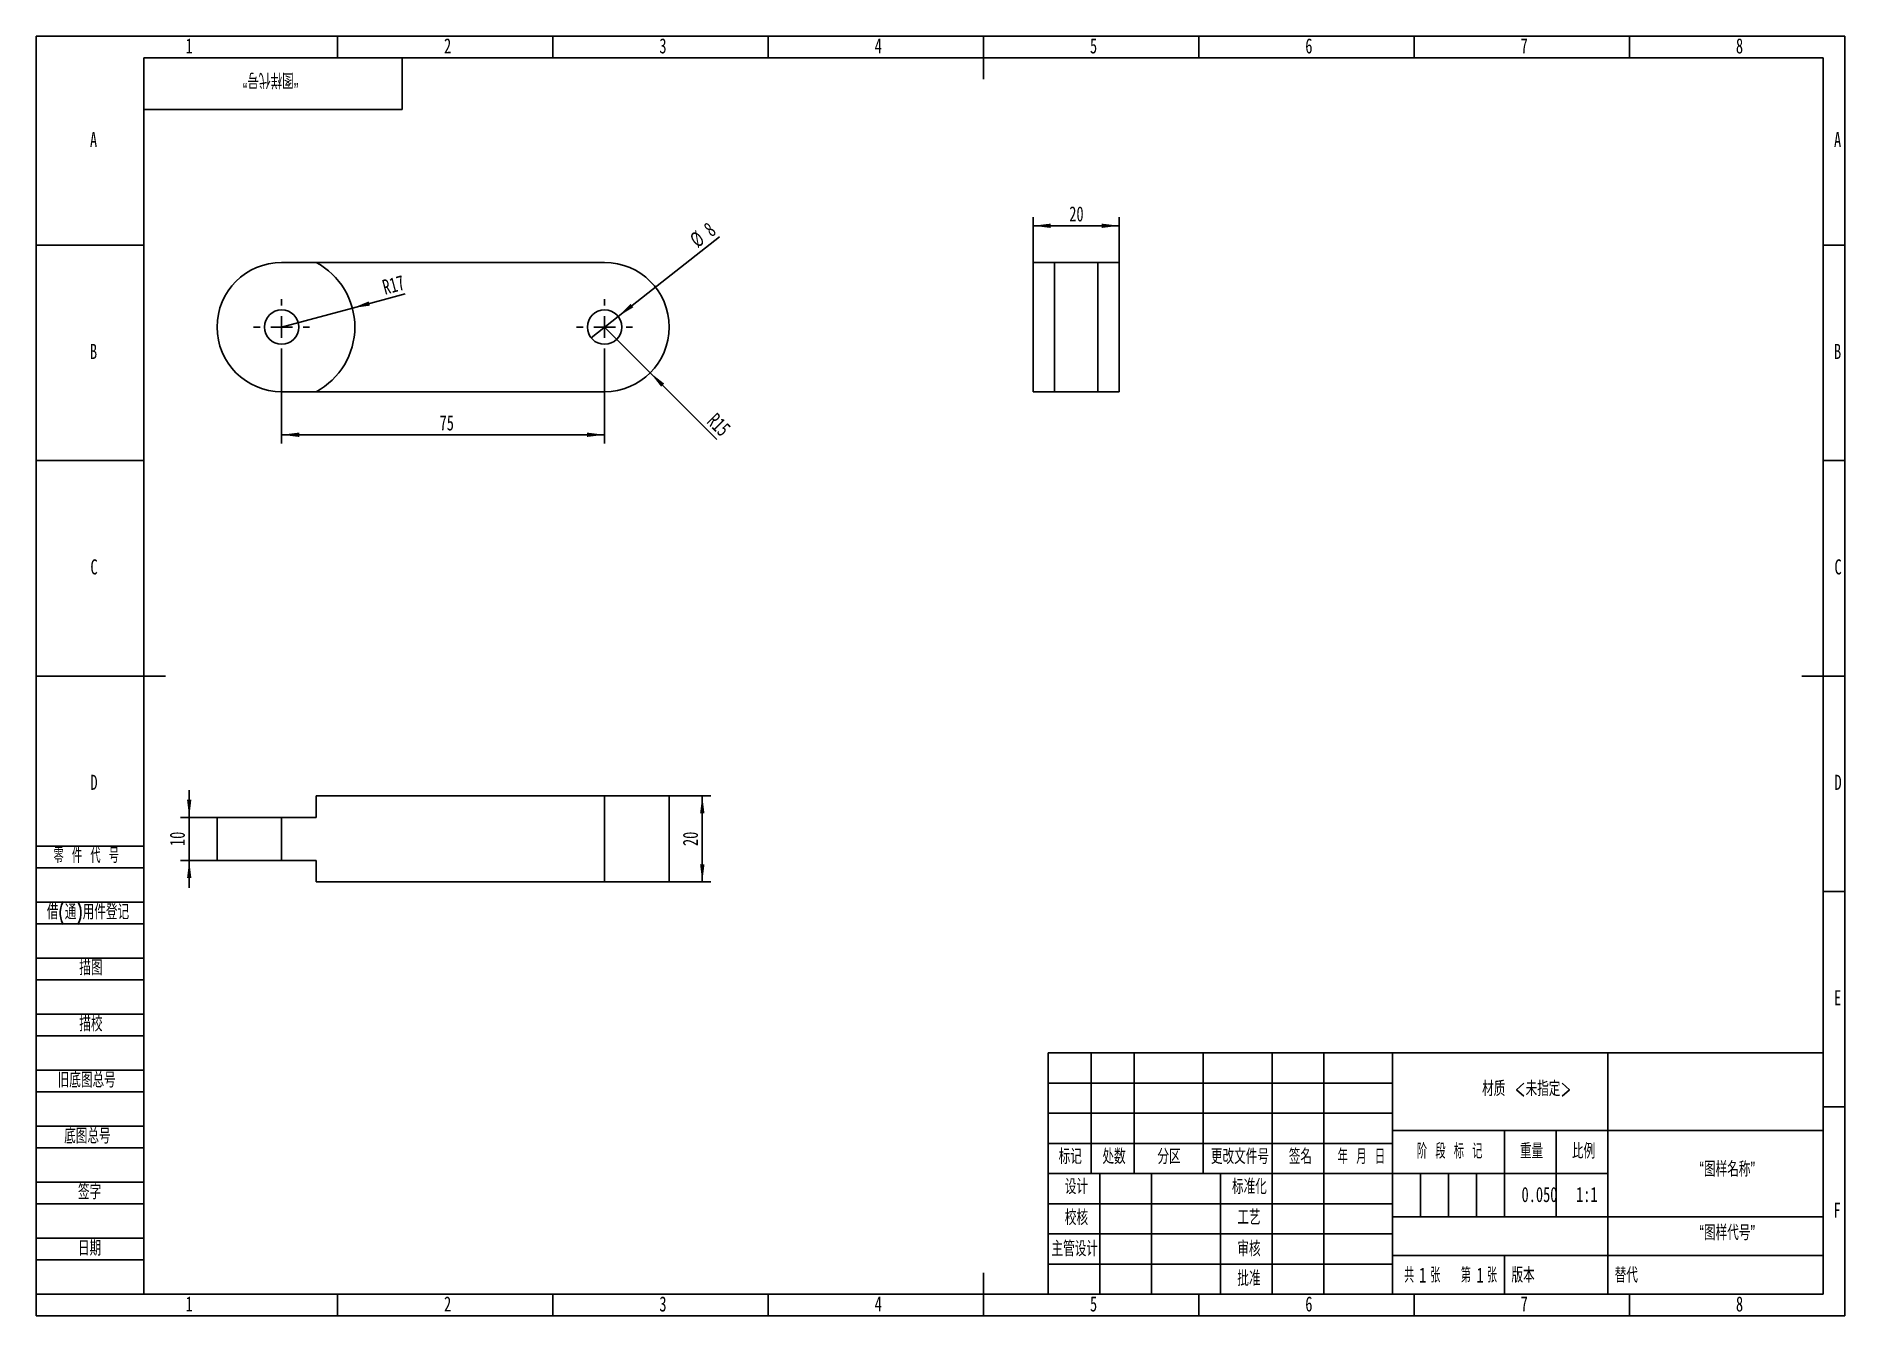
# Model space of a CAD drawing. Header units: millimetres. Extents: x 0 to 420, y 0 to 297.
import ezdxf

# ---------------------------------------------------------------- set-up
doc = ezdxf.new("R2010")
doc.units = ezdxf.units.MM
for name, color, linetype in [('10', 7, 'Continuous'), ('5', 7, 'Continuous'), ('9', 7, 'Continuous'), ('SLD-0', 7, 'Continuous')]:
    doc.layers.add(name, color=color, linetype=linetype)
doc.styles.add('SLDTEXTSTYLE0', font='TXT', dxfattribs={"width": 0.7, "bigfont": 'bigfont'})
doc.styles.add('SLDTEXTSTYLE1', font='TXT', dxfattribs={"width": 0.62, "bigfont": 'bigfont'})
doc.styles.add('SLDTEXTSTYLE2', font='TXT', dxfattribs={"width": 0.614286, "bigfont": 'bigfont'})
doc.styles.add('SLDTEXTSTYLE3', font='TXT', dxfattribs={"width": 0.6, "bigfont": 'bigfont'})
doc.styles.add('SLDTEXTSTYLE4', font='TXT', dxfattribs={"width": 0.7})
doc.dimstyles.new('SLDDIMSTYLE0', dxfattribs={"dimtxt": 3.5, "dimasz": 4.08, "dimexe": 0, "dimexo": 0.0625, "dimgap": 0.875, "dimtad": 1, "dimrnd": 1e-09, "dimzin": 12, "dimdsep": 46, "dimtxsty": 'SLDTEXTSTYLE4', "dimsah": 1, "dimcen": 0.09, "dimadec": 0, "dimazin": 3, "dimtfac": 1, "dimtofl": 0, "dimtmove": 0, "dimatfit": 3, "dimfxl": 0, "dimfrac": 2, "dimtolj": 1, "dimtzin": 12, "dimarcsym": 0})
doc.dimstyles.new('SLDDIMSTYLE1', dxfattribs={"dimtxt": 3.5, "dimasz": 4.08, "dimexe": 0, "dimexo": 0.0625, "dimgap": 0.875, "dimtad": 1, "dimrnd": 1e-09, "dimzin": 12, "dimdsep": 46, "dimtxsty": 'SLDTEXTSTYLE4', "dimblk1": 'NONE', "dimsah": 1, "dimcen": 0, "dimadec": 0, "dimazin": 3, "dimtfac": 1, "dimtmove": 0, "dimatfit": 3, "dimldrblk": 'NONE', "dimfxl": 0, "dimfrac": 2, "dimtolj": 1, "dimtzin": 12, "dimarcsym": 0})
doc.dimstyles.new('SLDDIMSTYLE2', dxfattribs={"dimtxt": 3.5, "dimasz": 4.08, "dimexe": 0, "dimexo": 0.0625, "dimgap": 0.875, "dimtad": 1, "dimrnd": 1e-09, "dimzin": 12, "dimdsep": 46, "dimtxsty": 'SLDTEXTSTYLE4', "dimsah": 1, "dimcen": 0, "dimadec": 0, "dimazin": 3, "dimtfac": 1, "dimtofl": 0, "dimtmove": 0, "dimatfit": 3, "dimfxl": 0, "dimfrac": 2, "dimtolj": 1, "dimtzin": 12, "dimarcsym": 0})
doc.dimstyles.new('SLDDIMSTYLE3', dxfattribs={"dimtxt": 3.5, "dimasz": 4.08, "dimexe": 0, "dimexo": 0.0625, "dimgap": 0.875, "dimtad": 1, "dimrnd": 1e-09, "dimzin": 12, "dimdsep": 46, "dimtxsty": 'SLDTEXTSTYLE4', "dimsah": 1, "dimcen": 0.09, "dimadec": 0, "dimazin": 3, "dimtfac": 1, "dimtmove": 0, "dimatfit": 0, "dimfxl": 0, "dimfrac": 2, "dimtolj": 1, "dimtzin": 12, "dimarcsym": 0})

# ---------------------------------------------------------------- blocks, each defined once
blk = doc.blocks.new('_D')
at = {"layer": '10'}
for p, q in [((57, 222.99), (57, 202.49)), ((132, 222.99), (132, 202.49)), ((57, 204.49), (132, 204.49))]:
    blk.add_line(p, q, dxfattribs=at)
for points in [[(57, 204.49), (61.08, 203.98), (61.08, 205)], [(132, 204.49), (127.92, 205), (127.92, 203.98)]]:
    blk.add_solid(points, dxfattribs=at)
at = {"layer": '10', "insert": (93.68, 209), "char_height": 3.5, "attachment_point": 1, "style": 'SLDTEXTSTYLE4'}
blk.add_mtext('75', dxfattribs=at)
blk = doc.blocks.new('_D_1')
at = {"layer": '10'}
for q in [(158.66, 250.44), (128.85, 227.02)]:
    blk.add_line((135.15, 231.96), q, dxfattribs=at)
blk.add_solid([(135.15, 231.96), (138.67, 234.08), (138.04, 234.88)], dxfattribs=at)
at = {"layer": '10', "char_height": 3.5, "attachment_point": 1, "rotation": 38.1599, "style": 'SLDTEXTSTYLE4'}
for s, insert in [('8', (154.67, 253.03)), ('%%c', (151.42, 250.5))]:
    blk.add_mtext(s, dxfattribs=dict(at, insert=insert))
blk = doc.blocks.new('_None')
blk = doc.blocks.new('_D_2')
at = {"layer": '10'}
for q in [(132, 229.49), (158.08, 203.41)]:
    blk.add_line((142.61, 218.88), q, dxfattribs=at)
blk.add_solid([(142.61, 218.88), (145.13, 215.64), (145.85, 216.36)], dxfattribs=at)
at = {"layer": '10', "insert": (158.01, 209.86), "char_height": 3.5, "attachment_point": 1, "rotation": 315, "style": 'SLDTEXTSTYLE4'}
blk.add_mtext('R15', dxfattribs=at)
blk = doc.blocks.new('_D_3')
at = {"layer": '10'}
for q in [(85.71, 237.18), (57, 229.49)]:
    blk.add_line((73.42, 233.89), q, dxfattribs=at)
blk.add_solid([(73.42, 233.89), (77.49, 234.46), (77.23, 235.44)], dxfattribs=at)
at = {"layer": '10', "insert": (80.1, 240.34), "char_height": 3.5, "attachment_point": 1, "rotation": 15, "style": 'SLDTEXTSTYLE4'}
blk.add_mtext('R17', dxfattribs=at)
blk = doc.blocks.new('SW_CENTERMARKSYMBOL_0')
at = {"layer": '10', "color": 0}
for p, q in [((0, 5), (0, 6.5)), ((-5, 0), (-6.5, 0)), ((0, 0), (-2.5, 0)), ((0, 0), (0, 2.5)), ((0, 0), (0, -2.5)), ((0, 0), (2.5, 0)), ((5, 0), (6.5, 0)), ((0, -5), (0, -6.5))]:
    blk.add_line(p, q, dxfattribs=at)
blk = doc.blocks.new('SW_CENTERMARKSYMBOL_1')
at = {"layer": '10', "color": 0}
for p, q in [((0, 5), (0, 6.5)), ((-5, 0), (-6.5, 0)), ((0, 0), (-2.5, 0)), ((0, 0), (0, 2.5)), ((0, 0), (0, -2.5)), ((0, 0), (2.5, 0)), ((5, 0), (6.5, 0)), ((0, -5), (0, -6.5))]:
    blk.add_line(p, q, dxfattribs=at)
blk = doc.blocks.new('_D_4')
at = {"layer": '10'}
for p, q in [((35.54, 115.69), (35.54, 122.04)), ((42, 115.69), (33.54, 115.69)), ((35.54, 115.69), (35.54, 105.69)), ((42, 105.69), (33.54, 105.69)), ((35.54, 105.69), (35.54, 99.34))]:
    blk.add_line(p, q, dxfattribs=at)
for points in [[(35.54, 115.69), (36.04, 119.77), (35.03, 119.77)], [(35.54, 105.69), (35.03, 101.61), (36.04, 101.61)]]:
    blk.add_solid(points, dxfattribs=at)
at = {"layer": '10', "insert": (31.02, 109.03), "char_height": 3.5, "attachment_point": 1, "rotation": 90, "style": 'SLDTEXTSTYLE4'}
blk.add_mtext('10', dxfattribs=at)
blk = doc.blocks.new('_D_5')
at = {"layer": '10'}
for p, q in [((147, 120.69), (156.68, 120.69)), ((154.68, 100.69), (154.68, 120.69)), ((147, 100.69), (156.68, 100.69))]:
    blk.add_line(p, q, dxfattribs=at)
for points in [[(154.68, 120.69), (154.17, 116.61), (155.19, 116.61)], [(154.68, 100.69), (155.19, 104.77), (154.17, 104.77)]]:
    blk.add_solid(points, dxfattribs=at)
at = {"layer": '10', "insert": (150.17, 109.03), "char_height": 3.5, "attachment_point": 1, "rotation": 90, "style": 'SLDTEXTSTYLE4'}
blk.add_mtext('20', dxfattribs=at)
blk = doc.blocks.new('_D_6')
at = {"layer": '10'}
for p, q in [((231.5, 244.49), (231.5, 255)), ((231.5, 253), (251.5, 253)), ((251.5, 244.49), (251.5, 255))]:
    blk.add_line(p, q, dxfattribs=at)
for points in [[(231.5, 253), (235.58, 252.49), (235.58, 253.5)], [(251.5, 253), (247.42, 253.5), (247.42, 252.49)]]:
    blk.add_solid(points, dxfattribs=at)
at = {"layer": '10', "insert": (239.9, 257.51), "char_height": 3.5, "attachment_point": 1, "style": 'SLDTEXTSTYLE4'}
blk.add_mtext('20', dxfattribs=at)

msp = doc.modelspace()

# ---------------------------------------------------------------- linework, layer by layer
at = {"color": 7, "linetype": 'Continuous', "lineweight": 25}
for p, q in [((65, 244.49), (57, 244.49)), ((132, 244.49), (65, 244.49)), ((231.5, 214.49), (231.5, 244.49)), ((236.5, 244.49), (231.5, 244.49)), ((246.5, 244.49), (236.5, 244.49)), ((236.5, 244.49), (236.5, 214.49)), ((246.5, 244.49), (246.5, 214.49)), ((251.5, 244.49), (246.5, 244.49)), ((251.5, 214.49), (251.5, 244.49)), ((57, 214.49), (65, 214.49)), ((65, 214.49), (132, 214.49)), ((231.5, 214.49), (236.5, 214.49)), ((246.5, 214.49), (236.5, 214.49)), ((246.5, 214.49), (251.5, 214.49)), ((65, 115.69), (65, 120.69)), ((132, 120.69), (65, 120.69)), ((132, 100.69), (132, 120.69)), ((147, 120.69), (132, 120.69)), ((147, 100.69), (147, 120.69)), ((42, 115.69), (42, 105.69)), ((57, 115.69), (42, 115.69)), ((57, 105.69), (57, 115.69)), ((65, 115.69), (57, 115.69)), ((57, 105.69), (42, 105.69)), ((65, 105.69), (57, 105.69)), ((65, 100.69), (65, 105.69)), ((132, 100.69), (65, 100.69)), ((147, 100.69), (132, 100.69))]:
    msp.add_line(p, q, dxfattribs=at)
for centre in [(57, 229.49), (132, 229.49)]:
    msp.add_circle(centre, 4, dxfattribs=at)
for centre, radius, start, end in [((57, 229.49), 15, 90, 270), ((57, 229.49), 17, 298.07249, 61.92751), ((132, 229.49), 15, 270, 90)]:
    msp.add_arc(centre, radius, start, end, dxfattribs=at)
at = {"layer": '10', "color": 7}
for p, q in [((0, 109), (25, 109)), ((0, 104), (25, 104)), ((0, 96), (25, 96)), ((0, 91), (25, 91)), ((0, 83), (25, 83)), ((0, 78), (25, 78)), ((0, 70), (25, 70)), ((0, 65), (25, 65)), ((0, 57), (25, 57)), ((0, 52), (25, 52)), ((235, 54), (315, 54)), ((235, 47), (315, 47)), ((0, 44), (25, 44)), ((0, 39), (25, 39)), ((0, 31), (25, 31)), ((0, 26), (25, 26)), ((0, 18), (25, 18)), ((0, 13), (25, 13))]:
    msp.add_line(p, q, dxfattribs=at)
at = {"layer": '10', "color": 7, "lineweight": 25}
for p, q in [((245, 61), (245, 33)), ((255, 61), (255, 33)), ((271, 61), (271, 33)), ((287, 61), (287, 5)), ((299, 61), (299, 5)), ((315, 61), (315, 5)), ((365, 61), (365, 33)), ((315, 43), (415, 43)), ((340.986, 43), (340.986, 23)), ((353, 43), (353, 23)), ((235, 40), (315, 40)), ((235, 33), (365, 33)), ((247, 33), (247, 5)), ((259, 33), (259, 5)), ((275, 33), (275, 5)), ((365, 33), (365, 5)), ((235, 26), (315, 26)), ((315, 23), (415, 23)), ((235, 19), (315, 19)), ((315, 14), (415, 14)), ((235, 12), (315, 12))]:
    msp.add_line(p, q, dxfattribs=at)
at = {"layer": '5'}
for p, q in [((70, 297), (70, 292)), ((120, 297), (120, 292)), ((170, 297), (170, 292)), ((270, 297), (270, 292)), ((320, 297), (320, 292)), ((370, 297), (370, 292)), ((0, 248.5), (25, 248.5)), ((420, 248.5), (415, 248.5)), ((0, 198.5), (25, 198.5)), ((420, 198.5), (415, 198.5)), ((420, 98.5), (415, 98.5)), ((420, 48.5), (415, 48.5)), ((70, 0), (70, 5)), ((120, 0), (120, 5)), ((170, 0), (170, 5)), ((270, 0), (270, 5)), ((320, 0), (320, 5)), ((370, 0), (370, 5))]:
    msp.add_line(p, q, dxfattribs=at)
at = {"layer": '5', "lineweight": 25}
for p, q in [((220, 297), (220, 287)), ((0, 148.5), (30, 148.5)), ((420, 148.5), (410, 148.5)), ((220, 0), (220, 10))]:
    msp.add_line(p, q, dxfattribs=at)
at = {"layer": '5', "color": 7, "lineweight": 25}
for p, q in [((415, 292), (25, 292)), ((25, 292), (25, 5)), ((85, 280), (85, 292)), ((415, 5), (415, 292)), ((25, 280), (85, 280)), ((235, 61), (415, 61)), ((235, 61), (235, 5)), ((0, 5), (415, 5))]:
    msp.add_line(p, q, dxfattribs=at)
at = {"layer": '9', "color": 7}
for p, q in [((420, 297), (0, 297)), ((0, 297), (0, 0)), ((420, 148.5), (420, 297)), ((420, 0), (420, 148.5)), ((0, 0), (420, 0))]:
    msp.add_line(p, q, dxfattribs=at)
at = {"layer": 'SLD-0'}
for p, q in [((321.5, 33), (321.5, 23)), ((328, 33), (328, 23)), ((334.5, 33), (334.5, 23))]:
    msp.add_line(p, q, dxfattribs=at)
at = {"layer": 'SLD-0', "lineweight": 25}
msp.add_line((340.986, 14), (340.986, 5), dxfattribs=at)

# ---------------------------------------------------------------- block references
at = {"layer": '10'}
for name, p in [('SW_CENTERMARKSYMBOL_0', (57, 229.49)), ('SW_CENTERMARKSYMBOL_1', (132, 229.49))]:
    msp.add_blockref(name, p, dxfattribs=at)

# ---------------------------------------------------------------- texts
at = {"layer": '10', "char_height": 3.5}
for s, insert, attachment_point, style in [('1', (35.544, 296.505), 2, 'SLDTEXTSTYLE4'), ('2', (95.544, 296.505), 2, 'SLDTEXTSTYLE4'), ('3', (145.544, 296.505), 2, 'SLDTEXTSTYLE4'), ('4', (195.544, 296.505), 2, 'SLDTEXTSTYLE4'), ('5', (245.544, 296.505), 2, 'SLDTEXTSTYLE4'), ('6', (295.547, 296.505), 2, 'SLDTEXTSTYLE4'), ('7', (345.547, 296.505), 2, 'SLDTEXTSTYLE4'), ('8', (395.547, 296.505), 2, 'SLDTEXTSTYLE4'), ('A', (13.32, 274.755), 2, 'SLDTEXTSTYLE4'), ('A', (418.32, 274.755), 2, 'SLDTEXTSTYLE4'), ('B', (13.32, 225.576), 2, 'SLDTEXTSTYLE4'), ('B', (418.32, 225.576), 2, 'SLDTEXTSTYLE4'), ('C', (13.427, 175.576), 2, 'SLDTEXTSTYLE4'), ('C', (418.427, 175.576), 2, 'SLDTEXTSTYLE4'), ('D', (13.43, 125.576), 2, 'SLDTEXTSTYLE4'), ('D', (418.43, 125.576), 2, 'SLDTEXTSTYLE4'), ('E', (418.318, 75.576), 2, 'SLDTEXTSTYLE4'), ('材质 <未指定>', (346.128, 54.481), 2, 'SLDTEXTSTYLE0'), ('“图样名称”', (392.688, 35.791), 2, 'SLDTEXTSTYLE0'), ('0.050', (349.093, 29.905), 2, 'SLDTEXTSTYLE4'), ('1:1', (360.084, 29.905), 2, 'SLDTEXTSTYLE4'), ('F', (418.224, 26.255), 2, 'SLDTEXTSTYLE4'), ('“图样代号”', (392.69, 21.05), 2, 'SLDTEXTSTYLE0'), ('1', (321.142, 11.201), 1, 'SLDTEXTSTYLE4'), ('1', (334.479, 11.201), 1, 'SLDTEXTSTYLE4'), ('1', (35.544, 4.505), 2, 'SLDTEXTSTYLE4'), ('2', (95.544, 4.505), 2, 'SLDTEXTSTYLE4'), ('3', (145.544, 4.505), 2, 'SLDTEXTSTYLE4'), ('4', (195.544, 4.505), 2, 'SLDTEXTSTYLE4'), ('5', (245.544, 4.505), 2, 'SLDTEXTSTYLE4'), ('6', (295.547, 4.505), 2, 'SLDTEXTSTYLE4'), ('7', (345.547, 4.505), 2, 'SLDTEXTSTYLE4'), ('8', (395.547, 4.505), 2, 'SLDTEXTSTYLE4')]:
    msp.add_mtext(s, dxfattribs=dict(at, insert=insert, attachment_point=attachment_point, style=style))
at = {"layer": '10', "color": 7, "char_height": 3.5}
for s, insert, attachment_point, style in [('零 件 代 号', (4.023, 108.595), 1, 'SLDTEXTSTYLE2'), ('借(通)用件登记', (2.474, 95.499), 1, 'SLDTEXTSTYLE0'), ('描图', (12.719, 82.553), 2, 'SLDTEXTSTYLE0'), ('描校', (12.719, 69.517), 2, 'SLDTEXTSTYLE0'), ('旧底图总号', (5, 56.488), 1, 'SLDTEXTSTYLE0'), ('底图总号', (6.5, 43.486), 1, 'SLDTEXTSTYLE0'), ('标记', (240.135, 38.717), 2, 'SLDTEXTSTYLE0'), ('处数', (250.298, 38.717), 2, 'SLDTEXTSTYLE0'), ('分区', (263.075, 38.717), 2, 'SLDTEXTSTYLE0'), ('更改文件号', (279.539, 38.717), 2, 'SLDTEXTSTYLE0'), ('签名', (293.579, 38.717), 2, 'SLDTEXTSTYLE0'), ('年 月 日', (307.742, 38.717), 2, 'SLDTEXTSTYLE1'), ('阶 段 标 记', (328.24, 39.994), 2, 'SLDTEXTSTYLE2'), ('重量', (347.243, 39.994), 2, 'SLDTEXTSTYLE0'), ('比例', (359.326, 39.994), 2, 'SLDTEXTSTYLE0'), ('签字', (12.401, 30.537), 2, 'SLDTEXTSTYLE0'), ('设计', (241.567, 31.734), 2, 'SLDTEXTSTYLE0'), ('标准化', (281.739, 31.734), 2, 'SLDTEXTSTYLE0'), ('校核', (241.567, 24.556), 2, 'SLDTEXTSTYLE0'), ('工艺', (281.629, 24.599), 2, 'SLDTEXTSTYLE0'), ('日期', (12.401, 17.437), 2, 'SLDTEXTSTYLE0'), ('主管设计', (241.167, 17.33), 2, 'SLDTEXTSTYLE0'), ('审核', (281.629, 17.33), 2, 'SLDTEXTSTYLE0'), ('批准', (281.629, 10.441), 2, 'SLDTEXTSTYLE0'), ('共  张', (321.871, 11.201), 2, 'SLDTEXTSTYLE3'), ('第  张', (335.04, 11.201), 2, 'SLDTEXTSTYLE3'), ('版本', (345.279, 11.201), 2, 'SLDTEXTSTYLE0')]:
    msp.add_mtext(s, dxfattribs=dict(at, insert=insert, attachment_point=attachment_point, style=style))
at = {"layer": 'SLD-0', "insert": (54.424, 285.023), "char_height": 3.5, "attachment_point": 2, "rotation": 180, "style": 'SLDTEXTSTYLE0'}
msp.add_mtext('“图样代号”', dxfattribs=at)
at = {"layer": 'SLD-0', "insert": (366.561, 11.201), "char_height": 3.5, "attachment_point": 1, "style": 'SLDTEXTSTYLE0'}
msp.add_mtext('替代', dxfattribs=at)

# ---------------------------------------------------------------- dimensions: what is measured, and where the dimension line sits
at = {"layer": '10'}
for base, p1, p2, picture, middle in [((251.5, 252.996), (231.5, 244.49), (251.5, 244.49), '_D_6', (241.435, 252.996)), ((132, 204.49), (57, 222.99), (132, 222.99), '_D', (95.214, 204.49))]:
    dim = msp.add_linear_dim(base=base, p1=p1, p2=p2, dimstyle='SLDDIMSTYLE0', dxfattribs=at)
    dim.commit()
    dim.dimension.update_dxf_attribs({"geometry": picture, "text_midpoint": middle, "dimtype": 160})
dim = msp.add_diameter_dim_2p(p1=(128.855, 227.019), p2=(135.145, 231.961), dimstyle='SLDDIMSTYLE1', dxfattribs=at)
dim.commit()
dim.dimension.update_dxf_attribs({"geometry": '_D_1', "text_midpoint": (156.497, 248.739), "dimtype": 163})
for center, mpoint, picture, middle in [((57, 229.49), (73.421, 233.89), '_D_3', (83.566, 236.608)), ((132, 229.49), (142.607, 218.883), '_D_2', (156.497, 204.993))]:
    dim = msp.add_radius_dim(center=center, mpoint=mpoint, dimstyle='SLDDIMSTYLE2', dxfattribs=at)
    dim.commit()
    dim.dimension.update_dxf_attribs({"geometry": picture, "text_midpoint": middle, "dimtype": 164})
for base, p1, p2, dimstyle, picture, middle in [((35.535, 105.69), (42, 115.69), (42, 105.69), 'SLDDIMSTYLE3', '_D_4', (35.535, 110.568)), ((154.68, 120.69), (147, 100.69), (147, 120.69), 'SLDDIMSTYLE0', '_D_5', (154.68, 110.568))]:
    dim = msp.add_linear_dim(base=base, p1=p1, p2=p2, angle=90, dimstyle=dimstyle, dxfattribs=at)
    dim.commit()
    dim.dimension.update_dxf_attribs({"geometry": picture, "text_midpoint": middle, "dimtype": 160})

doc.saveas('drawing.dxf')
